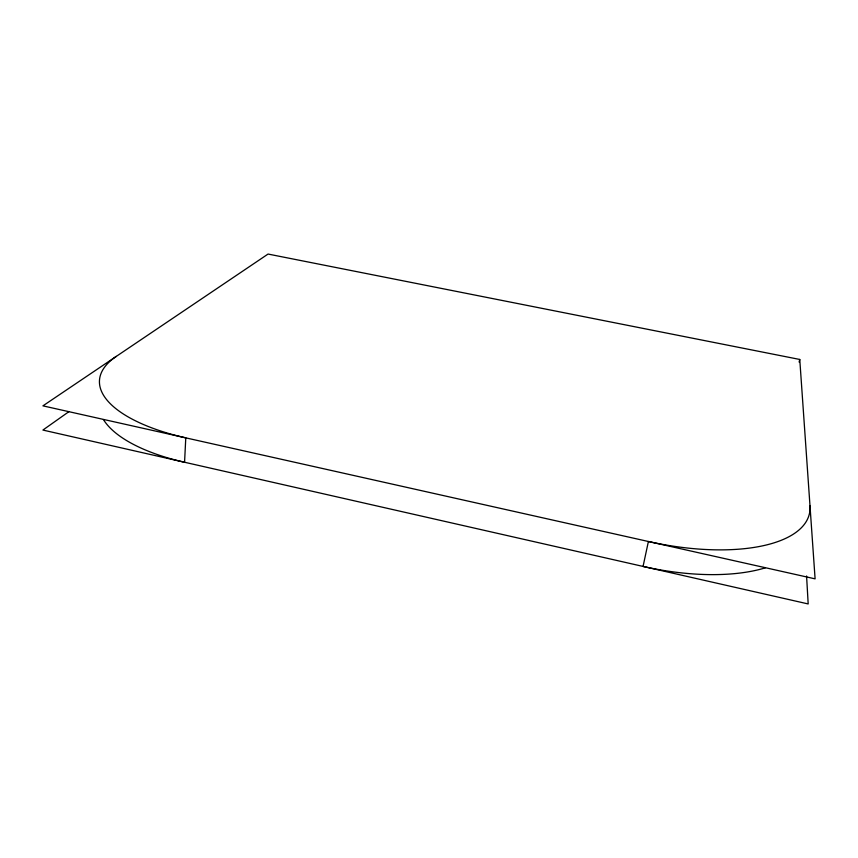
<?xml version="1.0" encoding="UTF-8"?>
<svg xmlns="http://www.w3.org/2000/svg" width="858" height="858" viewBox="0 0 858 858"><rect width="100%" height="100%" fill="white"/><g stroke="black" fill="none" stroke-linecap="round" stroke-linejoin="round"><path stroke-width="1.29" d="M799.109 362.055L799.763 359.459L268.061 254.054L42.932 405.855L815.1 578.85L799.763 359.459M69.112 411.518L42.9 430.062L808.182 603.946L806.574 575.986M116.27 356.402A143.211 55.716 3.8 0 0 185.778 437.859L184.567 462.258A142.149 57.572 3.5 0 1 103.453 419.573M809.995 505.877A150.236 62.151 12.5 0 1 648.391 541.505L643.06 566.43A149.056 64.178 12.7 0 0 765.282 567.857"/></g></svg>
